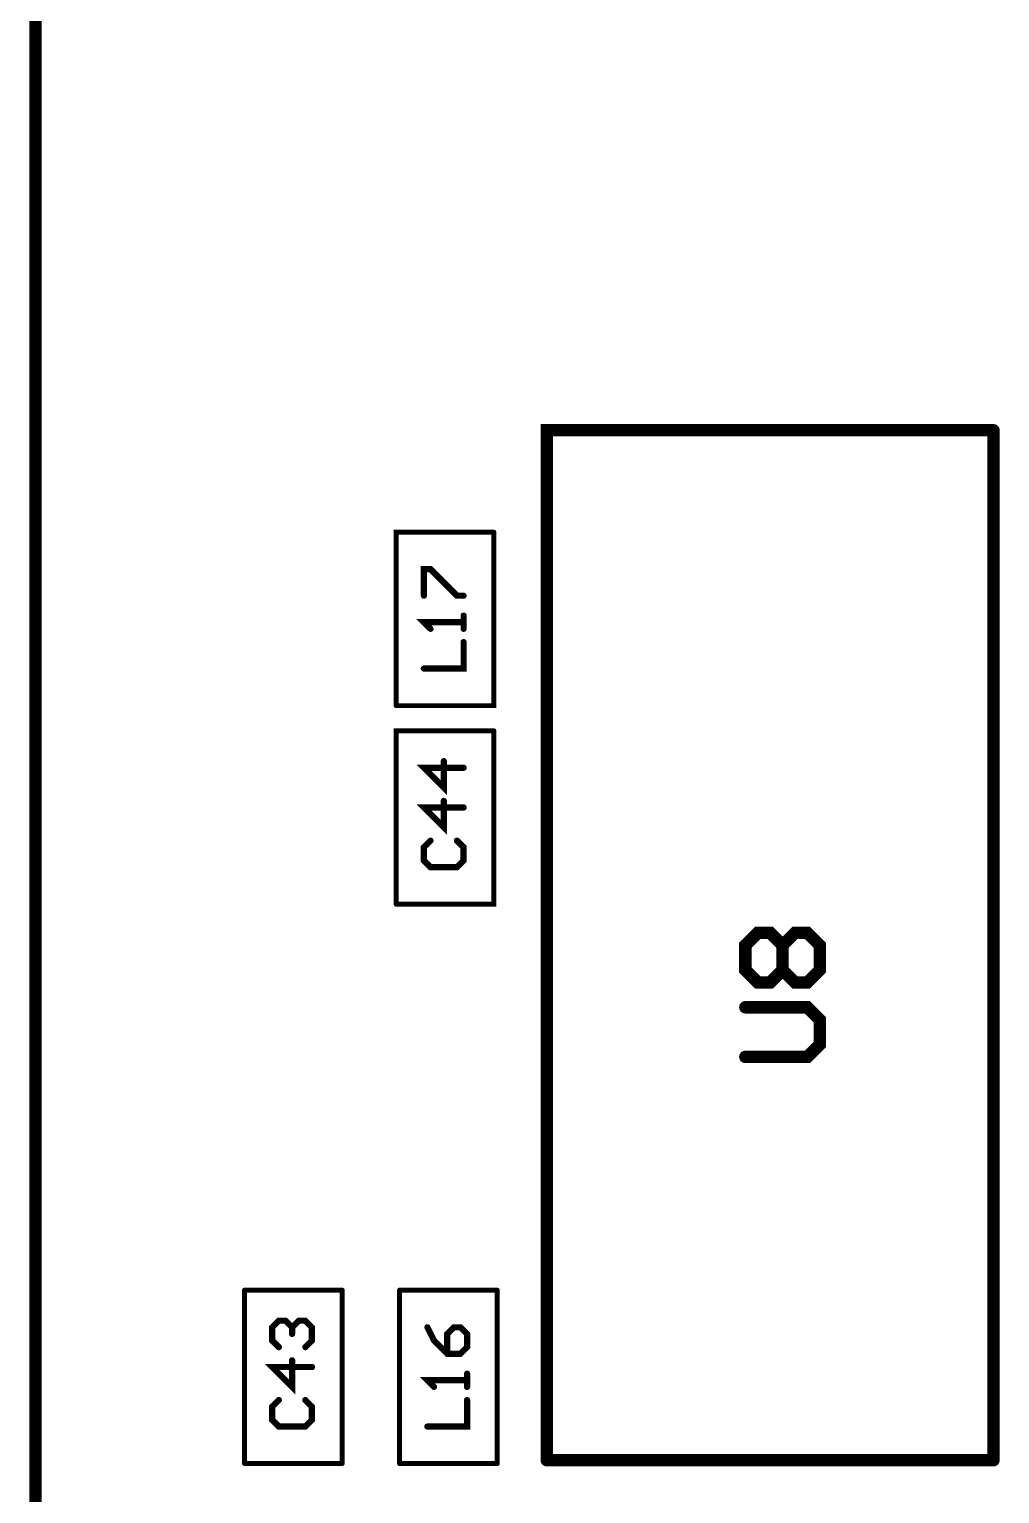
# Model space of a CAD drawing. Extents: x -4.2 to 14.8, y -3.5 to 8.8.
# Drawn here: x -0.24 to 0.542, y 2.38 to 3.56 of the extents above; entities that cross this region are included whole.
import ezdxf

# ---------------------------------------------------------------- set-up
doc = ezdxf.new("R2010")
doc.units = 0
doc.layers.add('2D_LINE_00', color=1, linetype='CONTINUOUS')

# ---------------------------------------------------------------- blocks, each defined once
blk = doc.blocks.new('SMOOTH_0$01')
at = {"const_width": 0.005}
blk.add_lwpolyline([(-0.0025, 0, 1), (0.0025, 0, 1)], format="xyb", close=True, dxfattribs=at)
blk = doc.blocks.new('DRAWING_3213')
at = {"layer": '2D_LINE_00', "const_width": 0.01}
blk.add_lwpolyline([(0, 0), (0, 0.83), (0.36, 0.83)], dxfattribs=at)
at = {"layer": '2D_LINE_00'}
for p in [(0, 0.83), (0.36, 0.83), (0, 0)]:
    blk.add_blockref('SMOOTH_0$01', p, dxfattribs=at)
blk = doc.blocks.new('DRAWING_3214')
at = {"layer": '2D_LINE_00', "const_width": 0.01}
blk.add_lwpolyline([(0, 0), (0, 0.83)], dxfattribs=at)
at = {"layer": '2D_LINE_00'}
for p in [(0, 0.83), (0, 0)]:
    blk.add_blockref('SMOOTH_0$01', p, dxfattribs=at)
blk = doc.blocks.new('DRAWING_3215')
at = {"layer": '2D_LINE_00', "const_width": 0.01}
blk.add_lwpolyline([(0, 0), (0.36, 0)], dxfattribs=at)
at = {"layer": '2D_LINE_00'}
for p in [(0, 0), (0.36, 0)]:
    blk.add_blockref('SMOOTH_0$01', p, dxfattribs=at)
blk = doc.blocks.new('DRAWING_3221')
at = {"layer": '2D_LINE_00', "const_width": 0.01}
blk.add_lwpolyline([(0, 0), (0, 7.4)], dxfattribs=at)
blk = doc.blocks.new('DRAWING_3459')
at = {"layer": '2D_LINE_00', "const_width": 0.01}
blk.add_lwpolyline([(0, 0), (0.04998, 0), (0.05998, 0.01), (0.05998, 0.02999), (0.04998, 0.03999), (0, 0.03999)], dxfattribs=at)
at = {"layer": '2D_LINE_00'}
for p in [(0, 0.03999), (0.04998, 0.03999), (0.05998, 0.02999), (0.05998, 0.01), (0, 0), (0.04998, 0)]:
    blk.add_blockref('SMOOTH_0$01', p, dxfattribs=at)
blk = doc.blocks.new('DRAWING_3460')
at = {"layer": '2D_LINE_00', "const_width": 0.01}
blk.add_lwpolyline([(0, 0), (-0.01, 0.01), (-0.01, 0.02999), (0, 0.03999), (0.00999, 0.03999), (0.01999, 0.02999), (0.02999, 0.03999), (0.03998, 0.03999), (0.04998, 0.02999), (0.04998, 0.01), (0.03998, 0), (0.02999, 0), (0.01999, 0.01), (0.00999, 0), (0, 0)], dxfattribs=at)
at = {"layer": '2D_LINE_00'}
for p in [(0, 0.03999), (0.00999, 0.03999), (0.02999, 0.03999), (0.03998, 0.03999), (-0.01, 0.02999), (0.01999, 0.02999), (0.04998, 0.02999), (-0.01, 0.01), (0.01999, 0.01), (0.04998, 0.01), (0, 0), (0, 0), (0.00999, 0), (0.02999, 0), (0.03998, 0)]:
    blk.add_blockref('SMOOTH_0$01', p, dxfattribs=at)
blk = doc.blocks.new('DRAWING_3461')
at = {"layer": '2D_LINE_00', "const_width": 0.01}
blk.add_lwpolyline([(0, 0), (0, 0.01999)], dxfattribs=at)
at = {"layer": '2D_LINE_00'}
for p in [(0, 0.01999), (0, 0)]:
    blk.add_blockref('SMOOTH_0$01', p, dxfattribs=at)
blk = doc.blocks.new('SMOOTH_0$00394')
at = {"const_width": 0.00197}
blk.add_lwpolyline([(-0.001, 0, 1), (0.001, 0, 1)], format="xyb", close=True, dxfattribs=at)
blk = doc.blocks.new('DRAWING_3770')
at = {"layer": '2D_LINE_00', "const_width": 0.00394}
blk.add_lwpolyline([(0, 0), (0.07874, 0)], dxfattribs=at)
at = {"layer": '2D_LINE_00'}
for p in [(0, 0), (0.07874, 0)]:
    blk.add_blockref('SMOOTH_0$00394', p, dxfattribs=at)
blk = doc.blocks.new('DRAWING_3771')
at = {"layer": '2D_LINE_00', "const_width": 0.00394}
blk.add_lwpolyline([(0, 0), (0, 0.13976)], dxfattribs=at)
at = {"layer": '2D_LINE_00'}
for p in [(0, 0.13976), (0, 0)]:
    blk.add_blockref('SMOOTH_0$00394', p, dxfattribs=at)
blk = doc.blocks.new('DRAWING_3772')
at = {"layer": '2D_LINE_00', "const_width": 0.00394}
blk.add_lwpolyline([(0, 0), (0, 0.13976)], dxfattribs=at)
at = {"layer": '2D_LINE_00'}
for p in [(0, 0.13976), (0, 0)]:
    blk.add_blockref('SMOOTH_0$00394', p, dxfattribs=at)
blk = doc.blocks.new('DRAWING_3773')
at = {"layer": '2D_LINE_00', "const_width": 0.00394}
blk.add_lwpolyline([(0, 0), (0.07874, 0)], dxfattribs=at)
at = {"layer": '2D_LINE_00'}
for p in [(0, 0), (0.07874, 0)]:
    blk.add_blockref('SMOOTH_0$00394', p, dxfattribs=at)
blk = doc.blocks.new('DRAWING_3788')
at = {"layer": '2D_LINE_00', "const_width": 0.00394}
blk.add_lwpolyline([(0, 0), (0.07874, 0), (0.07874, 0.13976)], dxfattribs=at)
at = {"layer": '2D_LINE_00'}
for p in [(0.07874, 0.13976), (0, 0), (0.07874, 0)]:
    blk.add_blockref('SMOOTH_0$00394', p, dxfattribs=at)
blk = doc.blocks.new('DRAWING_3789')
at = {"layer": '2D_LINE_00', "const_width": 0.00394}
blk.add_lwpolyline([(0, 0), (0, 0.13976), (0.07874, 0.13976)], dxfattribs=at)
at = {"layer": '2D_LINE_00'}
for p in [(0, 0.13976), (0.07874, 0.13976), (0, 0)]:
    blk.add_blockref('SMOOTH_0$00394', p, dxfattribs=at)
blk = doc.blocks.new('DRAWING_3790')
at = {"layer": '2D_LINE_00', "const_width": 0.00394}
blk.add_lwpolyline([(0, 0), (0.07874, 0)], dxfattribs=at)
at = {"layer": '2D_LINE_00'}
for p in [(0, 0), (0.07874, 0)]:
    blk.add_blockref('SMOOTH_0$00394', p, dxfattribs=at)
blk = doc.blocks.new('DRAWING_3791')
at = {"layer": '2D_LINE_00', "const_width": 0.00394}
blk.add_lwpolyline([(0, 0), (0, 0.13976)], dxfattribs=at)
at = {"layer": '2D_LINE_00'}
for p in [(0, 0.13976), (0, 0)]:
    blk.add_blockref('SMOOTH_0$00394', p, dxfattribs=at)
blk = doc.blocks.new('DRAWING_3792')
at = {"layer": '2D_LINE_00', "const_width": 0.00394}
blk.add_lwpolyline([(0, 0), (0, 0.13976)], dxfattribs=at)
at = {"layer": '2D_LINE_00'}
for p in [(0, 0.13976), (0, 0)]:
    blk.add_blockref('SMOOTH_0$00394', p, dxfattribs=at)
blk = doc.blocks.new('DRAWING_3793')
at = {"layer": '2D_LINE_00', "const_width": 0.00394}
blk.add_lwpolyline([(0, 0), (0.07874, 0)], dxfattribs=at)
at = {"layer": '2D_LINE_00'}
for p in [(0, 0), (0.07874, 0)]:
    blk.add_blockref('SMOOTH_0$00394', p, dxfattribs=at)
blk = doc.blocks.new('DRAWING_4003')
at = {"layer": '2D_LINE_00', "const_width": 0.00394}
blk.add_lwpolyline([(0, 0), (0.07874, 0), (0.07874, 0.13976)], dxfattribs=at)
at = {"layer": '2D_LINE_00'}
for p in [(0.07874, 0.13976), (0, 0), (0.07874, 0)]:
    blk.add_blockref('SMOOTH_0$00394', p, dxfattribs=at)
blk = doc.blocks.new('DRAWING_4004')
at = {"layer": '2D_LINE_00', "const_width": 0.00394}
blk.add_lwpolyline([(0, 0), (0, 0.13976), (0.07874, 0.13976)], dxfattribs=at)
at = {"layer": '2D_LINE_00'}
for p in [(0, 0.13976), (0.07874, 0.13976), (0, 0)]:
    blk.add_blockref('SMOOTH_0$00394', p, dxfattribs=at)
blk = doc.blocks.new('SMOOTH_0$005')
at = {"const_width": 0.0025}
blk.add_lwpolyline([(-0.00125, 0, 1), (0.00125, 0, 1)], format="xyb", close=True, dxfattribs=at)
blk = doc.blocks.new('DRAWING_5562')
at = {"layer": '2D_LINE_00', "const_width": 0.005}
blk.add_lwpolyline([(0, 0), (0.03199, 0), (0.03199, 0.02133)], dxfattribs=at)
at = {"layer": '2D_LINE_00'}
for p in [(0.03199, 0.02133), (0, 0), (0.03199, 0)]:
    blk.add_blockref('SMOOTH_0$005', p, dxfattribs=at)
blk = doc.blocks.new('DRAWING_5563')
at = {"layer": '2D_LINE_00', "const_width": 0.005}
blk.add_lwpolyline([(0, 0), (0, 0.01066), (0, 0.00533), (-0.03199, 0.00533), (-0.02666, 0)], dxfattribs=at)
at = {"layer": '2D_LINE_00'}
for p in [(0, 0.01066), (-0.03199, 0.00533), (-0.02666, 0), (0, 0.00533), (0, 0)]:
    blk.add_blockref('SMOOTH_0$005', p, dxfattribs=at)
blk = doc.blocks.new('DRAWING_5564')
at = {"layer": '2D_LINE_00', "const_width": 0.005}
blk.add_lwpolyline([(0, 0), (0.00533, -0.01066), (0.016, -0.02132), (0.02666, -0.02132), (0.03199, -0.01599), (0.03199, -0.00533), (0.02666, 0), (0.02133, 0), (0.016, -0.00533), (0.016, -0.02132)], dxfattribs=at)
at = {"layer": '2D_LINE_00'}
for p in [(0, 0), (0.02133, 0), (0.02666, 0), (0.00533, -0.01066), (0.016, -0.00533), (0.03199, -0.00533), (0.016, -0.02132), (0.016, -0.02132), (0.02666, -0.02132), (0.03199, -0.01599)]:
    blk.add_blockref('SMOOTH_0$005', p, dxfattribs=at)
blk = doc.blocks.new('DRAWING_5577')
at = {"layer": '2D_LINE_00', "const_width": 0.005}
blk.add_lwpolyline([(0, 0), (-0.00533, -0.00533), (-0.00533, -0.016), (0, -0.02133), (0.02133, -0.02133), (0.02666, -0.016), (0.02666, -0.00533), (0.02133, 0)], dxfattribs=at)
at = {"layer": '2D_LINE_00'}
for p in [(0, 0), (0.02133, 0), (-0.00533, -0.00533), (0.02666, -0.00533), (-0.00533, -0.016), (0, -0.02133), (0.02133, -0.02133), (0.02666, -0.016)]:
    blk.add_blockref('SMOOTH_0$005', p, dxfattribs=at)
blk = doc.blocks.new('DRAWING_5578')
at = {"layer": '2D_LINE_00', "const_width": 0.005}
blk.add_lwpolyline([(0, 0), (-0.03199, 0), (-0.01599, -0.016), (-0.01599, 0.00533)], dxfattribs=at)
at = {"layer": '2D_LINE_00'}
for p in [(-0.03199, 0), (-0.01599, 0.00533), (0, 0), (-0.01599, -0.016)]:
    blk.add_blockref('SMOOTH_0$005', p, dxfattribs=at)
blk = doc.blocks.new('DRAWING_5579')
at = {"layer": '2D_LINE_00', "const_width": 0.005}
blk.add_lwpolyline([(0, 0), (-0.03199, 0), (-0.01599, -0.01599), (-0.01599, 0.00534)], dxfattribs=at)
at = {"layer": '2D_LINE_00'}
for p in [(-0.03199, 0), (-0.01599, 0.00534), (0, 0), (-0.01599, -0.01599)]:
    blk.add_blockref('SMOOTH_0$005', p, dxfattribs=at)
blk = doc.blocks.new('DRAWING_5580')
at = {"layer": '2D_LINE_00', "const_width": 0.005}
blk.add_lwpolyline([(0, 0), (-0.00533, -0.00534), (-0.00533, -0.016), (0, -0.02133), (0.02133, -0.02133), (0.02666, -0.016), (0.02666, -0.00534), (0.02133, 0)], dxfattribs=at)
at = {"layer": '2D_LINE_00'}
for p in [(0, 0), (0.02133, 0), (-0.00533, -0.00534), (0.02666, -0.00534), (-0.00533, -0.016), (0, -0.02133), (0.02133, -0.02133), (0.02666, -0.016)]:
    blk.add_blockref('SMOOTH_0$005', p, dxfattribs=at)
blk = doc.blocks.new('DRAWING_5581')
at = {"layer": '2D_LINE_00', "const_width": 0.005}
blk.add_lwpolyline([(0, 0), (-0.03199, 0), (-0.016, -0.01599), (-0.016, 0.00534)], dxfattribs=at)
at = {"layer": '2D_LINE_00'}
for p in [(-0.03199, 0), (-0.016, 0.00534), (0, 0), (-0.016, -0.01599)]:
    blk.add_blockref('SMOOTH_0$005', p, dxfattribs=at)
blk = doc.blocks.new('DRAWING_5582')
at = {"layer": '2D_LINE_00', "const_width": 0.005}
blk.add_lwpolyline([(0, 0), (-0.00533, 0.00533), (-0.00533, 0.01599), (0, 0.02132), (0.00533, 0.02132), (0.01066, 0.01599), (0.01066, 0.01066), (0.01066, 0.01599), (0.016, 0.02132), (0.02133, 0.02132), (0.02666, 0.01599), (0.02666, 0.00533), (0.02133, 0)], dxfattribs=at)
at = {"layer": '2D_LINE_00'}
for p in [(0, 0.02132), (0.00533, 0.02132), (0.016, 0.02132), (0.02133, 0.02132), (-0.00533, 0.01599), (0.01066, 0.01599), (0.01066, 0.01599), (0.01066, 0.01066), (0.02666, 0.01599), (-0.00533, 0.00533), (0, 0), (0.02133, 0), (0.02666, 0.00533)]:
    blk.add_blockref('SMOOTH_0$005', p, dxfattribs=at)
blk = doc.blocks.new('DRAWING_5681')
at = {"layer": '2D_LINE_00', "const_width": 0.005}
blk.add_lwpolyline([(0, 0), (0.03199, 0), (0.03199, 0.02133)], dxfattribs=at)
at = {"layer": '2D_LINE_00'}
for p in [(0.03199, 0.02133), (0, 0), (0.03199, 0)]:
    blk.add_blockref('SMOOTH_0$005', p, dxfattribs=at)
blk = doc.blocks.new('DRAWING_5682')
at = {"layer": '2D_LINE_00', "const_width": 0.005}
blk.add_lwpolyline([(0, 0), (0, 0.01066), (0, 0.00533), (-0.03199, 0.00533), (-0.02666, 0)], dxfattribs=at)
at = {"layer": '2D_LINE_00'}
for p in [(0, 0.01066), (-0.03199, 0.00533), (-0.02666, 0), (0, 0.00533), (0, 0)]:
    blk.add_blockref('SMOOTH_0$005', p, dxfattribs=at)
blk = doc.blocks.new('DRAWING_5683')
at = {"layer": '2D_LINE_00', "const_width": 0.005}
blk.add_lwpolyline([(0, 0), (0, 0.02132), (0.00533, 0.02132), (0.02666, 0), (0.03199, 0)], dxfattribs=at)
at = {"layer": '2D_LINE_00'}
for p in [(0, 0.02132), (0.00533, 0.02132), (0, 0), (0.02666, 0), (0.03199, 0)]:
    blk.add_blockref('SMOOTH_0$005', p, dxfattribs=at)

msp = doc.modelspace()

# ---------------------------------------------------------------- block references
for name, p in [('DRAWING_3221', (-0.235, -0.2)), ('DRAWING_3213', (0.177, 2.407)), ('DRAWING_3214', (0.537, 2.407)), ('DRAWING_4003', (0.0556, 3.0151)), ('DRAWING_4004', (0.0556, 3.0151)), ('DRAWING_5683', (0.078, 3.1037)), ('DRAWING_5682', (0.11, 3.077)), ('DRAWING_5681', (0.078, 3.045)), ('DRAWING_3788', (0.0556, 2.8551)), ('DRAWING_3789', (0.0556, 2.8551)), ('DRAWING_5579', (0.11, 2.965)), ('DRAWING_5578', (0.11, 2.933)), ('DRAWING_5577', (0.0833, 2.9063)), ('DRAWING_3460', (0.347, 2.792)), ('DRAWING_3461', (0.367, 2.802)), ('DRAWING_3459', (0.337, 2.732)), ('DRAWING_3790', (-0.0666, 2.544)), ('DRAWING_3791', (-0.0666, 2.4043)), ('DRAWING_3792', (0.0121, 2.4043)), ('DRAWING_3770', (0.0584, 2.544)), ('DRAWING_3771', (0.0584, 2.4043)), ('DRAWING_3772', (0.1371, 2.4043)), ('DRAWING_5582', (-0.0389, 2.4981)), ('DRAWING_5564', (0.0808, 2.5141)), ('DRAWING_5581', (-0.0122, 2.4821)), ('DRAWING_5563', (0.1128, 2.4661)), ('DRAWING_5580', (-0.0389, 2.4555)), ('DRAWING_5562', (0.0808, 2.4341)), ('DRAWING_3215', (0.177, 2.407)), ('DRAWING_3793', (-0.0666, 2.4043)), ('DRAWING_3773', (0.0584, 2.4043))]:
    msp.add_blockref(name, p)

doc.saveas('drawing.dxf')
